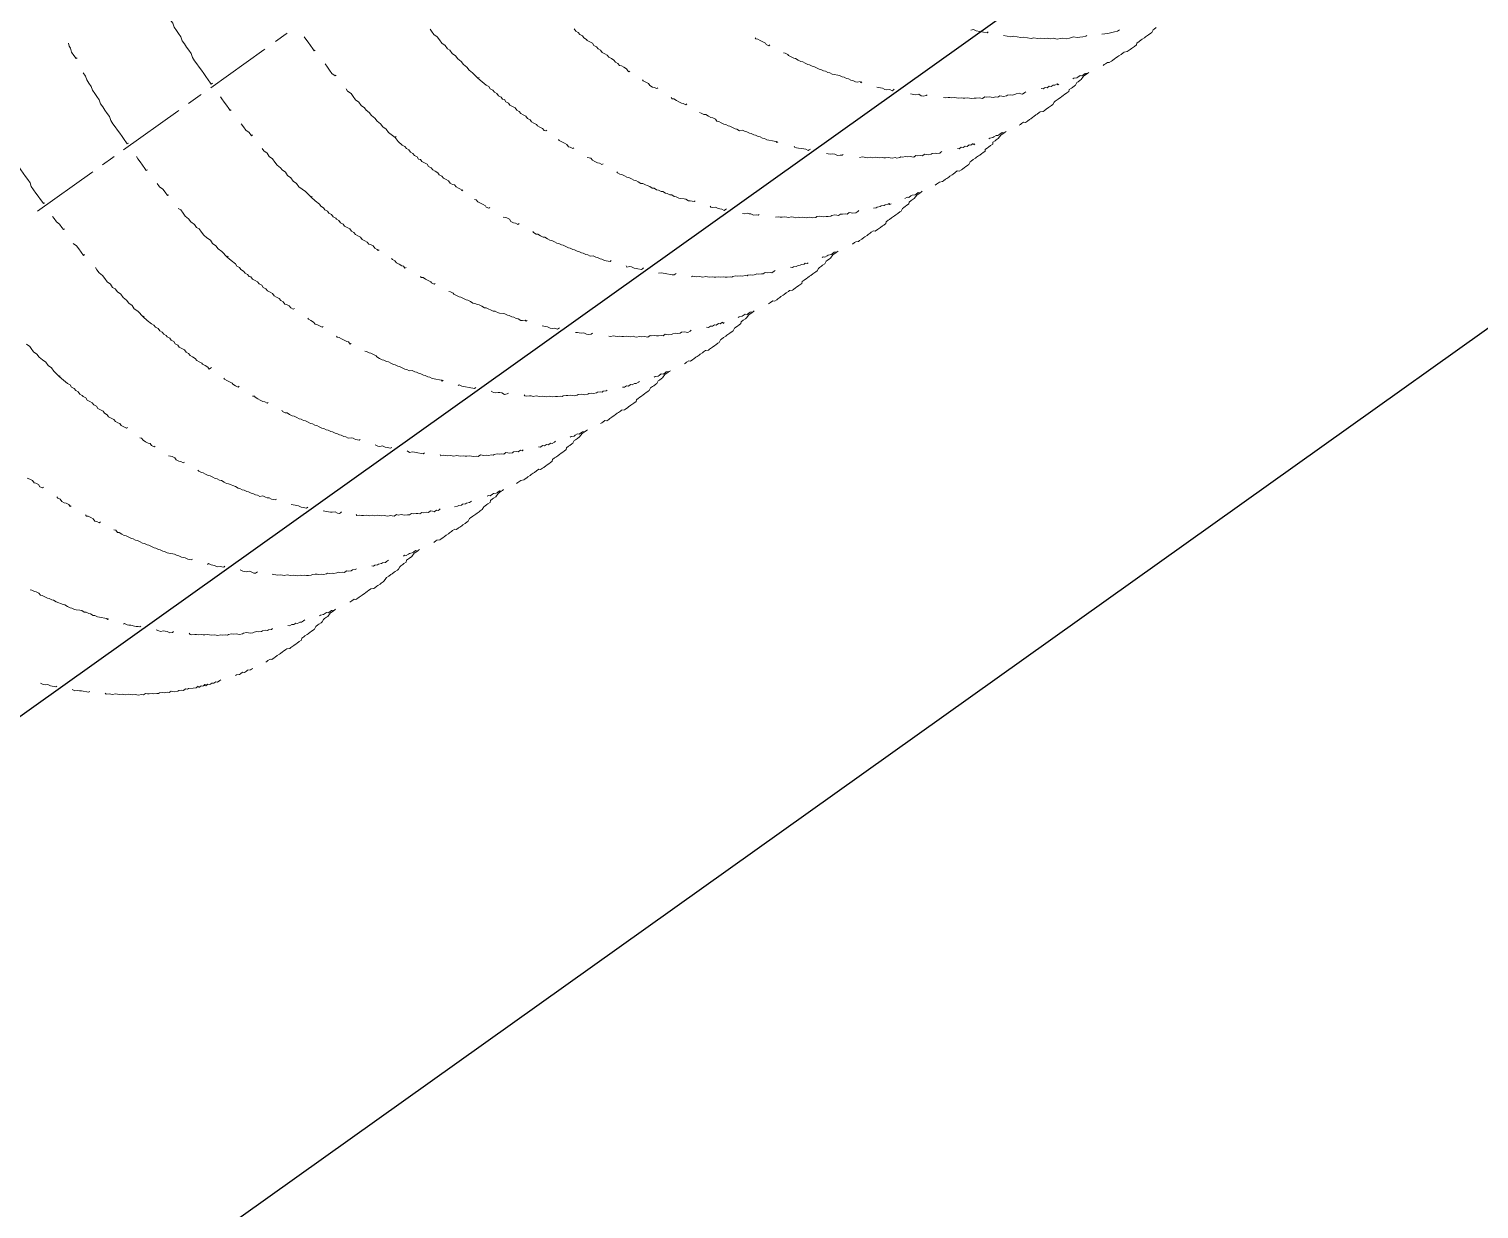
# Model space of a CAD drawing. Header units: feet. Extents: x 2321988 to 2329858, y 6722724 to 6730499.
# Drawn here: x 2326066.509 to 2326067.412, y 6726847.905 to 6726848.639 of the extents above; entities that cross this region are included whole.
import ezdxf

# ---------------------------------------------------------------- set-up
doc = ezdxf.new("R2010")
doc.units = ezdxf.units.FT
doc.header["$MEASUREMENT"] = 0
doc.layers.add('C-BESS-EQUIPMENT', color=255, linetype='Continuous')

# ---------------------------------------------------------------- blocks, each defined once
blk = doc.blocks.new('*U57')
blk.add_wipeout([(464, -67.5), (464, 67.5), (472, 67.5), (472, -67.5)]).dxf.layer = 'C-BESS-EQUIPMENT'
blk = doc.blocks.new('Midpoint Site Plan$0$P1730-01-0001')
at = {"color": 0, "linetype": 'ByBlock', "lineweight": -2}
blk.add_line((6.806, 34.998), (39.37, 34.998), dxfattribs=at)
blk = doc.blocks.new('Midpoint Site Plan$0$A$C71e53a02')
at = {"lineweight": 9}
for points in [[(7.084, 0.882), (7.075, 0.862), (7.075, 0.843), (7.065, 0.814), (7.065, 0.784), (7.065, 0.755), (7.075, 0.755)], [(6.276, 0.638), (6.276, 0.609), (6.276, 0.58), (6.266, 0.551), (6.266, 0.521), (6.266, 0.492), (6.256, 0.463), (6.256, 0.434), (6.256, 0.404), (6.256, 0.375), (6.246, 0.346), (6.246, 0.317), (6.246, 0.287), (6.246, 0.258), (6.246, 0.229), (6.246, 0.2), (6.237, 0.171), (6.237, 0.141), (6.237, 0.112), (6.237, 0.083), (6.237, 0.054), (6.237, 0.024), (6.237, 0.015), (6.246, 0.015)], [(7.045, 0.638), (7.045, 0.609), (7.036, 0.58), (7.036, 0.551), (7.036, 0.521), (7.026, 0.492), (7.026, 0.463), (7.026, 0.434), (7.026, 0.404), (7.016, 0.375), (7.016, 0.346), (7.016, 0.317), (7.016, 0.287), (7.016, 0.258), (7.006, 0.229), (7.006, 0.2), (7.006, 0.171), (7.006, 0.141), (7.006, 0.112), (7.006, 0.083), (7.006, 0.054), (7.006, 0.024), (7.006, 0.015), (7.016, 0.015)], [(7.815, 0.638), (7.806, 0.609), (7.806, 0.58), (7.806, 0.551), (7.796, 0.521), (7.796, 0.492), (7.796, 0.463), (7.796, 0.434), (7.786, 0.404), (7.786, 0.375), (7.786, 0.346), (7.786, 0.317), (7.786, 0.287), (7.776, 0.258), (7.776, 0.229), (7.776, 0.2), (7.776, 0.171), (7.776, 0.141), (7.776, 0.112), (7.776, 0.083), (7.776, 0.054), (7.776, 0.024), (7.776, 0.015), (7.786, 0.015)], [(6.237, -0.102), (6.237, -0.122), (6.237, -0.151), (6.246, -0.18), (6.246, -0.21), (6.246, -0.229), (6.256, -0.229)], [(7.006, -0.102), (7.006, -0.122), (7.006, -0.151), (7.006, -0.18), (7.006, -0.21), (7.006, -0.229), (7.016, -0.229)], [(7.776, -0.102), (7.776, -0.122), (7.776, -0.151), (7.776, -0.18), (7.776, -0.21), (7.776, -0.229), (7.786, -0.229)], [(8.546, -0.102), (8.546, -0.122), (8.546, -0.151), (8.546, -0.18), (8.546, -0.21), (8.546, -0.229), (8.556, -0.229)], [(6.246, -0.356), (6.246, -0.356)], [(6.246, -0.356), (6.256, -0.385), (6.256, -0.414), (6.256, -0.443), (6.256, -0.473), (6.266, -0.473)], [(7.016, -0.356), (7.016, -0.356)], [(7.016, -0.356), (7.016, -0.385), (7.026, -0.414), (7.026, -0.443), (7.026, -0.473), (7.036, -0.473)], [(7.786, -0.356), (7.786, -0.356)], [(7.786, -0.356), (7.786, -0.385), (7.786, -0.414), (7.796, -0.443), (7.796, -0.473), (7.806, -0.473)], [(8.556, -0.356), (8.556, -0.356)], [(8.556, -0.356), (8.556, -0.385), (8.556, -0.414), (8.556, -0.443), (8.566, -0.473), (8.575, -0.473)], [(6.256, -0.473), (6.256, -0.473)], [(7.026, -0.473), (7.026, -0.473)], [(7.796, -0.473), (7.796, -0.473)], [(8.566, -0.473), (8.566, -0.473)], [(4.95, -1.584), (4.96, -1.603), (4.97, -1.622), (4.97, -1.642), (4.98, -1.652), (4.989, -1.671), (4.989, -1.691), (4.999, -1.71), (5.009, -1.71)], [(5.525, -0.765), (5.535, -0.794), (5.535, -0.814), (5.535, -0.843), (5.545, -0.872), (5.545, -0.901), (5.554, -0.931), (5.564, -0.96), (5.564, -0.989), (5.574, -1.018), (5.574, -1.048), (5.584, -1.106), (5.593, -1.145), (5.603, -1.184), (5.613, -1.203), (5.613, -1.223), (5.623, -1.242), (5.623, -1.262), (5.632, -1.281), (5.632, -1.301), (5.642, -1.32), (5.642, -1.33), (5.652, -1.35), (5.652, -1.369), (5.662, -1.389), (5.671, -1.408), (5.671, -1.428), (5.681, -1.447), (5.681, -1.467), (5.691, -1.486), (5.701, -1.506), (5.701, -1.525), (5.71, -1.545), (5.71, -1.564), (5.72, -1.584), (5.73, -1.603), (5.73, -1.622), (5.74, -1.642), (5.749, -1.652), (5.749, -1.671), (5.759, -1.691), (5.769, -1.71), (5.779, -1.71)], [(6.276, -0.599), (6.276, -0.619), (6.276, -0.648), (6.285, -0.677), (6.285, -0.706), (6.285, -0.736), (6.295, -0.765), (6.295, -0.794), (6.305, -0.814), (6.305, -0.843), (6.315, -0.872), (6.315, -0.901), (6.324, -0.931), (6.324, -0.96), (6.334, -0.989), (6.334, -1.018), (6.344, -1.048), (6.354, -1.106), (6.363, -1.145), (6.373, -1.184), (6.383, -1.203), (6.383, -1.223), (6.393, -1.242), (6.393, -1.262), (6.402, -1.281), (6.402, -1.301), (6.412, -1.32), (6.412, -1.33), (6.422, -1.35), (6.422, -1.369), (6.432, -1.389), (6.432, -1.408), (6.441, -1.428), (6.441, -1.447), (6.451, -1.467), (6.461, -1.486), (6.461, -1.506), (6.47, -1.525), (6.47, -1.545), (6.48, -1.564), (6.49, -1.584), (6.49, -1.603), (6.5, -1.622), (6.509, -1.642), (6.509, -1.652), (6.519, -1.671), (6.529, -1.691), (6.529, -1.71), (6.539, -1.71), (6.548, -1.71)], [(7.036, -0.599), (7.045, -0.619), (7.045, -0.648), (7.045, -0.677), (7.055, -0.706), (7.055, -0.736), (7.065, -0.765), (7.065, -0.794), (7.075, -0.814), (7.075, -0.843), (7.075, -0.872), (7.084, -0.901), (7.094, -0.931), (7.094, -0.96), (7.104, -0.989), (7.104, -1.018), (7.114, -1.048), (7.123, -1.106), (7.133, -1.145), (7.143, -1.184), (7.143, -1.203), (7.153, -1.223), (7.153, -1.242), (7.162, -1.262), (7.162, -1.281), (7.172, -1.301), (7.172, -1.32), (7.182, -1.33), (7.182, -1.35), (7.192, -1.369), (7.201, -1.389), (7.201, -1.408), (7.211, -1.428), (7.211, -1.447), (7.221, -1.467), (7.221, -1.486), (7.231, -1.506), (7.24, -1.525), (7.24, -1.545), (7.25, -1.564), (7.26, -1.584), (7.26, -1.603), (7.27, -1.622), (7.27, -1.642), (7.279, -1.652), (7.289, -1.671), (7.289, -1.691), (7.299, -1.71), (7.309, -1.71)], [(7.806, -0.599), (7.806, -0.619), (7.815, -0.648), (7.815, -0.677), (7.825, -0.706), (7.825, -0.736), (7.825, -0.765), (7.835, -0.794), (7.835, -0.814), (7.844, -0.843), (7.844, -0.872), (7.854, -0.901), (7.854, -0.931), (7.864, -0.96), (7.864, -0.989), (7.874, -1.018), (7.883, -1.048), (7.893, -1.106), (7.903, -1.145), (7.913, -1.184), (7.913, -1.203), (7.922, -1.223), (7.922, -1.242), (7.932, -1.262), (7.932, -1.281), (7.942, -1.301), (7.942, -1.32), (7.952, -1.34), (7.952, -1.35), (7.961, -1.369), (7.961, -1.389), (7.971, -1.408), (7.971, -1.428), (7.981, -1.447), (7.991, -1.467), (7.991, -1.486), (8, -1.506), (8, -1.525), (8.01, -1.545), (8.02, -1.564), (8.02, -1.584), (8.03, -1.603), (8.039, -1.622), (8.039, -1.642), (8.049, -1.652), (8.059, -1.671), (8.059, -1.691), (8.069, -1.71), (8.069, -1.72), (8.078, -1.72)], [(8.575, -0.599), (8.575, -0.619), (8.585, -0.648), (8.585, -0.677), (8.585, -0.706), (8.595, -0.736), (8.595, -0.765), (8.605, -0.794), (8.605, -0.814), (8.614, -0.843), (8.614, -0.872), (8.624, -0.901), (8.624, -0.931), (8.634, -0.96), (8.634, -0.989), (8.644, -1.018), (8.644, -1.048), (8.663, -1.106), (8.663, -1.145), (8.673, -1.184), (8.683, -1.203), (8.683, -1.223), (8.692, -1.242), (8.692, -1.262), (8.702, -1.281), (8.702, -1.301), (8.712, -1.32), (8.712, -1.34), (8.722, -1.35), (8.722, -1.369), (8.731, -1.389), (8.741, -1.408), (8.741, -1.428), (8.751, -1.447), (8.751, -1.467), (8.76, -1.486), (8.77, -1.506), (8.77, -1.525), (8.78, -1.545), (8.78, -1.564), (8.79, -1.584), (8.799, -1.603), (8.799, -1.622), (8.809, -1.642), (8.819, -1.652), (8.819, -1.671), (8.829, -1.691), (8.838, -1.71), (8.838, -1.72), (8.848, -1.72)], [(9.345, -0.599), (9.345, -0.619), (9.345, -0.648), (9.355, -0.677), (9.355, -0.706), (9.355, -0.736), (9.365, -0.765), (9.365, -0.794), (9.374, -0.814), (9.374, -0.843), (9.384, -0.872), (9.384, -0.901), (9.394, -0.931), (9.394, -0.96), (9.404, -0.989), (9.404, -1.018), (9.413, -1.048), (9.423, -1.106), (9.433, -1.145), (9.443, -1.184), (9.452, -1.203), (9.452, -1.223), (9.462, -1.242), (9.462, -1.262), (9.472, -1.281), (9.472, -1.301), (9.482, -1.32), (9.482, -1.34), (9.491, -1.35), (9.491, -1.369), (9.501, -1.389), (9.501, -1.408), (9.511, -1.428), (9.521, -1.447), (9.521, -1.467), (9.53, -1.486), (9.53, -1.506), (9.54, -1.525), (9.55, -1.545), (9.55, -1.564), (9.56, -1.584), (9.56, -1.603), (9.569, -1.622), (9.579, -1.642), (9.579, -1.652), (9.589, -1.671), (9.599, -1.691), (9.599, -1.71), (9.608, -1.72), (9.618, -1.72)], [(10.222, -1.223), (10.222, -1.242), (10.232, -1.262), (10.232, -1.281), (10.242, -1.301), (10.242, -1.32), (10.251, -1.34), (10.251, -1.35), (10.261, -1.369), (10.271, -1.389), (10.271, -1.408), (10.281, -1.428), (10.281, -1.447), (10.29, -1.467), (10.29, -1.486), (10.3, -1.506), (10.31, -1.525), (10.31, -1.545), (10.32, -1.564), (10.329, -1.584), (10.329, -1.603), (10.339, -1.622), (10.339, -1.642), (10.349, -1.652), (10.359, -1.671), (10.368, -1.691), (10.368, -1.71), (10.368, -1.72), (10.378, -1.72)], [(5.584, -1.106), (5.593, -1.106)], [(6.354, -1.106), (6.363, -1.106)], [(7.123, -1.106), (7.133, -1.106)], [(7.893, -1.106), (7.903, -1.106)], [(8.663, -1.106), (8.673, -1.106)], [(9.423, -1.106), (9.433, -1.106)], [(4.999, -1.71), (4.999, -1.71)], [(5.769, -1.71), (5.769, -1.71)], [(7.299, -1.71), (7.299, -1.71)], [(5.048, -1.827), (5.048, -1.837), (5.058, -1.856), (5.058, -1.876), (5.067, -1.895), (5.077, -1.905), (5.087, -1.925), (5.087, -1.944), (5.096, -1.944)], [(5.808, -1.827), (5.818, -1.837), (5.818, -1.856), (5.827, -1.876), (5.837, -1.895), (5.847, -1.905), (5.847, -1.925), (5.857, -1.944), (5.866, -1.944)], [(6.578, -1.827), (6.578, -1.837), (6.587, -1.856), (6.597, -1.876), (6.607, -1.895), (6.607, -1.905), (6.617, -1.925), (6.626, -1.944), (6.636, -1.944)], [(7.348, -1.827), (7.348, -1.837), (7.357, -1.856), (7.367, -1.876), (7.367, -1.895), (7.377, -1.905), (7.386, -1.925), (7.396, -1.944), (7.406, -1.944)], [(8.117, -1.827), (8.117, -1.837), (8.127, -1.856), (8.127, -1.876), (8.137, -1.895), (8.147, -1.915), (8.156, -1.925), (8.156, -1.944), (8.166, -1.944)], [(8.877, -1.827), (8.887, -1.837), (8.887, -1.856), (8.897, -1.876), (8.907, -1.895), (8.916, -1.915), (8.916, -1.925), (8.926, -1.944), (8.936, -1.944)], [(9.647, -1.827), (9.647, -1.837), (9.657, -1.856), (9.667, -1.876), (9.677, -1.895), (9.677, -1.915), (9.686, -1.925), (9.696, -1.944), (9.706, -1.944)], [(10.417, -1.827), (10.417, -1.837), (10.427, -1.856), (10.437, -1.876), (10.437, -1.895), (10.446, -1.915), (10.456, -1.925), (10.466, -1.944), (10.476, -1.944)], [(5.145, -2.061), (5.145, -2.071), (5.155, -2.08), (5.165, -2.1), (5.174, -2.119), (5.174, -2.139), (5.184, -2.149), (5.194, -2.168), (5.204, -2.168)], [(5.905, -2.061), (5.915, -2.071), (5.925, -2.08), (5.935, -2.1), (5.935, -2.119), (5.944, -2.139), (5.954, -2.149), (5.964, -2.168), (5.974, -2.168)], [(6.675, -2.061), (6.685, -2.071), (6.685, -2.08), (6.695, -2.1), (6.704, -2.119), (6.714, -2.139), (6.724, -2.149), (6.734, -2.168), (6.743, -2.168)], [(7.445, -2.061), (7.445, -2.071), (7.455, -2.08), (7.464, -2.1), (7.474, -2.119), (7.484, -2.139), (7.494, -2.149), (7.494, -2.168), (7.503, -2.168)], [(8.215, -2.061), (8.215, -2.071), (8.225, -2.08), (8.234, -2.1), (8.244, -2.119), (8.254, -2.139), (8.254, -2.149), (8.264, -2.168), (8.273, -2.168)], [(8.975, -2.061), (8.985, -2.071), (8.994, -2.08), (9.004, -2.1), (9.004, -2.119), (9.014, -2.139), (9.024, -2.149), (9.033, -2.168), (9.043, -2.168)], [(9.745, -2.061), (9.754, -2.071), (9.764, -2.08), (9.764, -2.1), (9.774, -2.119), (9.784, -2.139), (9.793, -2.149), (9.803, -2.168), (9.813, -2.168)], [(10.515, -2.061), (10.515, -2.071), (10.524, -2.08), (10.534, -2.1), (10.544, -2.119), (10.554, -2.139), (10.563, -2.149), (10.573, -2.168), (10.583, -2.168)], [(11.284, -2.061), (11.284, -2.071), (11.294, -2.08), (11.304, -2.1), (11.314, -2.119), (11.323, -2.139), (11.323, -2.149), (11.333, -2.168), (11.343, -2.168)], [(4.483, -2.275), (4.492, -2.285), (4.502, -2.305), (4.512, -2.314), (4.522, -2.334), (4.522, -2.353), (4.531, -2.363), (4.541, -2.383), (4.551, -2.402), (4.561, -2.412), (4.57, -2.431), (4.58, -2.441), (4.59, -2.461), (4.6, -2.48), (4.609, -2.49), (4.619, -2.509), (4.629, -2.519), (4.638, -2.538), (4.648, -2.558), (4.658, -2.568), (4.668, -2.587), (4.677, -2.597), (4.697, -2.616), (4.707, -2.626), (4.716, -2.646), (4.726, -2.655), (4.736, -2.675), (4.746, -2.685), (4.755, -2.704), (4.765, -2.714), (4.775, -2.733), (4.785, -2.743), (4.794, -2.753), (4.814, -2.772), (4.824, -2.782), (4.824, -2.792), (4.833, -2.792)], [(5.252, -2.275), (5.262, -2.285), (5.262, -2.305), (5.272, -2.314), (5.282, -2.334), (5.291, -2.353), (5.301, -2.363), (5.311, -2.383), (5.321, -2.402), (5.33, -2.412), (5.34, -2.431), (5.35, -2.441), (5.36, -2.461), (5.369, -2.48), (5.379, -2.49), (5.389, -2.509), (5.399, -2.519), (5.408, -2.538), (5.418, -2.558), (5.428, -2.568), (5.438, -2.587), (5.447, -2.597), (5.457, -2.616), (5.467, -2.626), (5.477, -2.646), (5.486, -2.655), (5.506, -2.675), (5.516, -2.685), (5.525, -2.704), (5.535, -2.714), (5.545, -2.733), (5.554, -2.743), (5.564, -2.753), (5.574, -2.772), (5.584, -2.782), (5.593, -2.792), (5.603, -2.792)], [(6.022, -2.275), (6.022, -2.285), (6.032, -2.305), (6.042, -2.314), (6.051, -2.334), (6.061, -2.353), (6.071, -2.363), (6.081, -2.383), (6.09, -2.402), (6.1, -2.412), (6.11, -2.431), (6.12, -2.441), (6.129, -2.461), (6.139, -2.48), (6.149, -2.49), (6.159, -2.509), (6.168, -2.519), (6.178, -2.538), (6.188, -2.558), (6.198, -2.568), (6.207, -2.587), (6.217, -2.597), (6.227, -2.616), (6.237, -2.626), (6.246, -2.646), (6.256, -2.655), (6.266, -2.675), (6.276, -2.685), (6.285, -2.704), (6.305, -2.714), (6.315, -2.733), (6.324, -2.743), (6.334, -2.753), (6.344, -2.772), (6.354, -2.782), (6.363, -2.792), (6.373, -2.792)], [(6.792, -2.275), (6.792, -2.285), (6.802, -2.305), (6.812, -2.314), (6.821, -2.334), (6.831, -2.353), (6.841, -2.363), (6.851, -2.383), (6.86, -2.402), (6.87, -2.412), (6.88, -2.431), (6.89, -2.441), (6.899, -2.461), (6.909, -2.48), (6.919, -2.49), (6.928, -2.509), (6.938, -2.519), (6.948, -2.538), (6.958, -2.558), (6.967, -2.568), (6.977, -2.587), (6.987, -2.597), (6.997, -2.616), (7.006, -2.626), (7.016, -2.646), (7.026, -2.655), (7.036, -2.675), (7.045, -2.685), (7.055, -2.704), (7.065, -2.714), (7.075, -2.733), (7.094, -2.743), (7.104, -2.753), (7.114, -2.772), (7.123, -2.782), (7.133, -2.792), (7.143, -2.792)], [(7.552, -2.275), (7.562, -2.285), (7.572, -2.305), (7.581, -2.314), (7.591, -2.334), (7.601, -2.353), (7.601, -2.363), (7.611, -2.383), (7.62, -2.402), (7.63, -2.412), (7.64, -2.431), (7.65, -2.441), (7.659, -2.461), (7.669, -2.48), (7.679, -2.49), (7.689, -2.509), (7.698, -2.519), (7.708, -2.538), (7.718, -2.558), (7.728, -2.568), (7.737, -2.587), (7.757, -2.597), (7.767, -2.616), (7.776, -2.626), (7.786, -2.646), (7.796, -2.655), (7.806, -2.675), (7.815, -2.685), (7.825, -2.704), (7.835, -2.714), (7.844, -2.733), (7.854, -2.743), (7.864, -2.753), (7.883, -2.772), (7.893, -2.782), (7.893, -2.792), (7.903, -2.792)], [(8.322, -2.275), (8.332, -2.285), (8.341, -2.305), (8.341, -2.314), (8.351, -2.334), (8.361, -2.353), (8.371, -2.363), (8.38, -2.383), (8.39, -2.402), (8.4, -2.412), (8.41, -2.431), (8.419, -2.451), (8.429, -2.461), (8.439, -2.48), (8.449, -2.49), (8.458, -2.509), (8.468, -2.529), (8.478, -2.538), (8.488, -2.558), (8.497, -2.568), (8.507, -2.587), (8.517, -2.597), (8.527, -2.616), (8.536, -2.626), (8.556, -2.646), (8.566, -2.655), (8.575, -2.675), (8.585, -2.685), (8.595, -2.704), (8.605, -2.714), (8.614, -2.733), (8.624, -2.743), (8.634, -2.763), (8.644, -2.772), (8.663, -2.782), (8.663, -2.792), (8.673, -2.792)], [(9.092, -2.275), (9.092, -2.285), (9.102, -2.305), (9.111, -2.314), (9.121, -2.334), (9.131, -2.353), (9.141, -2.363), (9.15, -2.383), (9.16, -2.402), (9.17, -2.412), (9.18, -2.431), (9.189, -2.451), (9.199, -2.461), (9.209, -2.48), (9.219, -2.49), (9.228, -2.509), (9.238, -2.529), (9.248, -2.538), (9.257, -2.558), (9.267, -2.568), (9.277, -2.587), (9.287, -2.597), (9.296, -2.616), (9.306, -2.626), (9.316, -2.646), (9.326, -2.655), (9.335, -2.675), (9.355, -2.685), (9.365, -2.704), (9.374, -2.714), (9.384, -2.733), (9.394, -2.743), (9.404, -2.763), (9.413, -2.772), (9.423, -2.782), (9.433, -2.792), (9.443, -2.792)], [(9.862, -2.275), (9.862, -2.285), (9.871, -2.305), (9.881, -2.314), (9.891, -2.334), (9.901, -2.353), (9.91, -2.363), (9.92, -2.383), (9.93, -2.402), (9.94, -2.412), (9.949, -2.431), (9.959, -2.451), (9.969, -2.461), (9.979, -2.48), (9.988, -2.49), (9.998, -2.509), (10.008, -2.529), (10.018, -2.538), (10.027, -2.558), (10.037, -2.568), (10.047, -2.587), (10.057, -2.597), (10.066, -2.616), (10.076, -2.626), (10.086, -2.646), (10.096, -2.655), (10.105, -2.675), (10.115, -2.685), (10.125, -2.704), (10.135, -2.714), (10.154, -2.733), (10.164, -2.743), (10.173, -2.763), (10.183, -2.772), (10.193, -2.782), (10.203, -2.792), (10.212, -2.792)], [(10.622, -2.275), (10.631, -2.285), (10.641, -2.305), (10.651, -2.314), (10.661, -2.334), (10.67, -2.353), (10.68, -2.363), (10.69, -2.383), (10.69, -2.402), (10.7, -2.412), (10.709, -2.431), (10.719, -2.451), (10.729, -2.461), (10.739, -2.48), (10.748, -2.49), (10.758, -2.509), (10.768, -2.529), (10.778, -2.538), (10.787, -2.558), (10.807, -2.568), (10.817, -2.587), (10.826, -2.597), (10.836, -2.616), (10.846, -2.626), (10.856, -2.646), (10.865, -2.655), (10.875, -2.675), (10.885, -2.685), (10.895, -2.704), (10.904, -2.714), (10.914, -2.733), (10.924, -2.743), (10.943, -2.763), (10.953, -2.772), (10.963, -2.782), (10.963, -2.792), (10.973, -2.792)], [(11.392, -2.275), (11.401, -2.285), (11.411, -2.305), (11.411, -2.314), (11.421, -2.334), (11.431, -2.353), (11.44, -2.363), (11.45, -2.383), (11.46, -2.402), (11.47, -2.412), (11.479, -2.431), (11.489, -2.451), (11.499, -2.461), (11.509, -2.48), (11.518, -2.49), (11.528, -2.509), (11.538, -2.529), (11.547, -2.538), (11.557, -2.558), (11.567, -2.568), (11.577, -2.587), (11.586, -2.597), (11.596, -2.616), (11.606, -2.626), (11.625, -2.646), (11.635, -2.655), (11.645, -2.675), (11.655, -2.685), (11.664, -2.704), (11.674, -2.714), (11.684, -2.733), (11.694, -2.743), (11.703, -2.763), (11.713, -2.772), (11.733, -2.782), (11.733, -2.792), (11.742, -2.792)], [(4.142, -2.889), (4.142, -2.889)], [(4.142, -2.889), (4.151, -2.909), (4.161, -2.919), (4.18, -2.928), (4.19, -2.948), (4.2, -2.958), (4.21, -2.967), (4.219, -2.977), (4.229, -2.977)], [(4.902, -2.889), (4.911, -2.889), (4.921, -2.909), (4.931, -2.919), (4.941, -2.928), (4.96, -2.948), (4.97, -2.958), (4.98, -2.967), (4.989, -2.977), (4.999, -2.977)], [(5.671, -2.889), (5.681, -2.889), (5.691, -2.909), (5.701, -2.919), (5.71, -2.928), (5.72, -2.948), (5.74, -2.958), (5.749, -2.967), (5.759, -2.977), (5.769, -2.977)], [(6.441, -2.889), (6.441, -2.889)], [(6.441, -2.889), (6.461, -2.909), (6.47, -2.919), (6.48, -2.928), (6.49, -2.948), (6.5, -2.958), (6.509, -2.967), (6.519, -2.977), (6.529, -2.977)], [(7.211, -2.889), (7.211, -2.889)], [(7.211, -2.889), (7.221, -2.909), (7.231, -2.919), (7.25, -2.928), (7.26, -2.948), (7.27, -2.958), (7.279, -2.967), (7.289, -2.977), (7.299, -2.977)], [(7.971, -2.889), (7.981, -2.889), (7.991, -2.909), (8, -2.919), (8.01, -2.928), (8.03, -2.948), (8.039, -2.958), (8.049, -2.967), (8.059, -2.977), (8.069, -2.977)], [(8.741, -2.889), (8.751, -2.899), (8.76, -2.909), (8.77, -2.919), (8.78, -2.938), (8.79, -2.948), (8.809, -2.958), (8.819, -2.977), (8.829, -2.977), (8.838, -2.977)], [(9.511, -2.889), (9.511, -2.899), (9.53, -2.909), (9.54, -2.919), (9.55, -2.938), (9.56, -2.948), (9.569, -2.958), (9.589, -2.977), (9.599, -2.977), (9.608, -2.977)], [(10.281, -2.889), (10.281, -2.899), (10.29, -2.909), (10.31, -2.919), (10.32, -2.938), (10.329, -2.948), (10.339, -2.958), (10.349, -2.977), (10.359, -2.977), (10.368, -2.977)], [(11.051, -2.889), (11.051, -2.899), (11.06, -2.909), (11.07, -2.919), (11.089, -2.938), (11.099, -2.948), (11.109, -2.958), (11.119, -2.977), (11.128, -2.977), (11.138, -2.977)], [(11.811, -2.889), (11.82, -2.899), (11.83, -2.909), (11.84, -2.919), (11.85, -2.938), (11.859, -2.948), (11.879, -2.958), (11.889, -2.977), (11.898, -2.977), (11.908, -2.977)], [(12.629, -2.948), (12.649, -2.958), (12.658, -2.977), (12.678, -2.997), (12.697, -3.016), (12.717, -3.035), (12.727, -3.035)], [(4.307, -3.065), (4.307, -3.065)], [(4.307, -3.065), (4.317, -3.084), (4.336, -3.094), (4.346, -3.104), (4.356, -3.113), (4.366, -3.123), (4.385, -3.143), (4.395, -3.152), (4.405, -3.152)], [(5.077, -3.065), (5.077, -3.065)], [(5.077, -3.065), (5.087, -3.084), (5.096, -3.094), (5.116, -3.104), (5.126, -3.113), (5.135, -3.123), (5.145, -3.143), (5.165, -3.152), (5.174, -3.152)], [(5.847, -3.065), (5.847, -3.065)], [(5.847, -3.065), (5.857, -3.084), (5.866, -3.094), (5.876, -3.104), (5.896, -3.113), (5.905, -3.123), (5.915, -3.143), (5.925, -3.152), (5.935, -3.152), (5.944, -3.152)], [(6.607, -3.065), (6.607, -3.065)], [(6.607, -3.065), (6.626, -3.084), (6.636, -3.094), (6.646, -3.104), (6.656, -3.113), (6.675, -3.123), (6.685, -3.143), (6.695, -3.152), (6.704, -3.152), (6.714, -3.152)], [(7.377, -3.065), (7.377, -3.065)], [(7.377, -3.065), (7.386, -3.084), (7.406, -3.094), (7.416, -3.104), (7.425, -3.113), (7.435, -3.123), (7.455, -3.143), (7.464, -3.152), (7.474, -3.152)], [(8.147, -3.065), (8.147, -3.065)], [(8.147, -3.065), (8.156, -3.084), (8.166, -3.094), (8.186, -3.104), (8.195, -3.113), (8.205, -3.123), (8.215, -3.143), (8.234, -3.152), (8.244, -3.152)], [(8.916, -3.074), (8.916, -3.074)], [(8.916, -3.074), (8.926, -3.084), (8.936, -3.094), (8.946, -3.104), (8.965, -3.113), (8.975, -3.133), (8.985, -3.143), (9.004, -3.152), (9.014, -3.152)], [(9.677, -3.074), (9.677, -3.074)], [(9.677, -3.074), (9.696, -3.084), (9.706, -3.094), (9.715, -3.104), (9.725, -3.113), (9.745, -3.133), (9.754, -3.143), (9.764, -3.152), (9.774, -3.152), (9.784, -3.152)], [(10.446, -3.074), (10.446, -3.074)], [(10.446, -3.074), (10.456, -3.084), (10.476, -3.094), (10.485, -3.104), (10.495, -3.113), (10.505, -3.133), (10.524, -3.143), (10.534, -3.152), (10.544, -3.152)], [(11.216, -3.074), (11.216, -3.074)], [(11.216, -3.074), (11.226, -3.084), (11.236, -3.094), (11.255, -3.104), (11.265, -3.113), (11.275, -3.133), (11.294, -3.143), (11.304, -3.152), (11.314, -3.152)], [(11.986, -3.074), (11.986, -3.074)], [(11.986, -3.074), (11.996, -3.084), (12.005, -3.094), (12.015, -3.104), (12.035, -3.113), (12.044, -3.133), (12.054, -3.143), (12.074, -3.152), (12.083, -3.152)], [(12.805, -3.123), (12.805, -3.123)], [(12.805, -3.123), (12.824, -3.143), (12.844, -3.162), (12.863, -3.172), (12.883, -3.191), (12.902, -3.211), (12.921, -3.221), (12.941, -3.24), (12.96, -3.26), (12.98, -3.269), (12.999, -3.289), (13.019, -3.299), (13.038, -3.318), (13.058, -3.328), (13.077, -3.347), (13.097, -3.357), (13.116, -3.377), (13.136, -3.386), (13.155, -3.396), (13.175, -3.416), (13.194, -3.425), (13.224, -3.435), (13.243, -3.455), (13.263, -3.464), (13.282, -3.474), (13.302, -3.484), (13.311, -3.484)], [(4.395, -3.152), (4.395, -3.152)], [(4.492, -3.23), (4.492, -3.24), (4.512, -3.25), (4.522, -3.26), (4.531, -3.269), (4.551, -3.279), (4.561, -3.289), (4.57, -3.299), (4.59, -3.308), (4.6, -3.318), (4.609, -3.328), (4.629, -3.338), (4.638, -3.347), (4.648, -3.357), (4.668, -3.367), (4.677, -3.377), (4.687, -3.386), (4.707, -3.396), (4.716, -3.406), (4.736, -3.406), (4.746, -3.416), (4.755, -3.425), (4.775, -3.435), (4.785, -3.445), (4.804, -3.455), (4.814, -3.464), (4.824, -3.464), (4.843, -3.474), (4.853, -3.484), (4.872, -3.493), (4.882, -3.503), (4.902, -3.503), (4.911, -3.513), (4.921, -3.523), (4.941, -3.532), (4.95, -3.532), (4.97, -3.542), (4.98, -3.552), (4.999, -3.552), (5.009, -3.562), (5.019, -3.562), (5.048, -3.581), (5.067, -3.591), (5.087, -3.591), (5.087, -3.601), (5.096, -3.601), (5.106, -3.601), (5.116, -3.61), (5.126, -3.61), (5.135, -3.61), (5.145, -3.62), (5.155, -3.62), (5.165, -3.63), (5.184, -3.63), (5.194, -3.64), (5.213, -3.64), (5.223, -3.649), (5.243, -3.649), (5.252, -3.649)], [(5.165, -3.152), (5.165, -3.152)], [(5.262, -3.23), (5.262, -3.24), (5.272, -3.25), (5.291, -3.26), (5.301, -3.269), (5.311, -3.279), (5.33, -3.289), (5.34, -3.299), (5.35, -3.308), (5.369, -3.318), (5.379, -3.328), (5.389, -3.338), (5.408, -3.347), (5.418, -3.357), (5.428, -3.367), (5.447, -3.377), (5.457, -3.386), (5.477, -3.396), (5.486, -3.406), (5.496, -3.406), (5.516, -3.416), (5.525, -3.425), (5.545, -3.435), (5.554, -3.445), (5.564, -3.455), (5.584, -3.464), (5.593, -3.464), (5.613, -3.474), (5.623, -3.484), (5.632, -3.493), (5.652, -3.503), (5.662, -3.503), (5.681, -3.513), (5.691, -3.523), (5.71, -3.532), (5.72, -3.532), (5.74, -3.542), (5.749, -3.552), (5.759, -3.552), (5.779, -3.562), (5.788, -3.562)], [(6.022, -3.23), (6.032, -3.24), (6.042, -3.25), (6.051, -3.26), (6.071, -3.269), (6.081, -3.279), (6.09, -3.289), (6.11, -3.299), (6.12, -3.308), (6.129, -3.318), (6.149, -3.328), (6.159, -3.338), (6.168, -3.347), (6.188, -3.357), (6.198, -3.367), (6.217, -3.377), (6.227, -3.386), (6.237, -3.396), (6.256, -3.406), (6.266, -3.406), (6.285, -3.416), (6.295, -3.425), (6.305, -3.435), (6.324, -3.445), (6.334, -3.455), (6.354, -3.464), (6.363, -3.464), (6.373, -3.474), (6.393, -3.484), (6.402, -3.493), (6.422, -3.503), (6.432, -3.503), (6.441, -3.513), (6.461, -3.523), (6.47, -3.532), (6.49, -3.532), (6.5, -3.542), (6.519, -3.552), (6.529, -3.552), (6.548, -3.562), (6.558, -3.562)], [(6.792, -3.23), (6.792, -3.24), (6.812, -3.25), (6.821, -3.26), (6.831, -3.269), (6.851, -3.279), (6.86, -3.289), (6.87, -3.299), (6.89, -3.308), (6.899, -3.318), (6.919, -3.328), (6.928, -3.338), (6.938, -3.347), (6.958, -3.357), (6.967, -3.367), (6.977, -3.377), (6.997, -3.386), (7.006, -3.396), (7.016, -3.406), (7.036, -3.406), (7.045, -3.416), (7.065, -3.425), (7.075, -3.435), (7.084, -3.445), (7.104, -3.455), (7.114, -3.464), (7.133, -3.464), (7.143, -3.474), (7.162, -3.484), (7.172, -3.493), (7.182, -3.503), (7.201, -3.503), (7.211, -3.513), (7.231, -3.523), (7.24, -3.532), (7.26, -3.532), (7.27, -3.542), (7.279, -3.552), (7.299, -3.552), (7.309, -3.562), (7.318, -3.562), (7.328, -3.562)], [(7.464, -3.152), (7.464, -3.152)], [(7.562, -3.23), (7.562, -3.24), (7.581, -3.25), (7.591, -3.26), (7.601, -3.269), (7.62, -3.279), (7.63, -3.289), (7.64, -3.299), (7.659, -3.308), (7.669, -3.318), (7.679, -3.328), (7.698, -3.338), (7.708, -3.347), (7.718, -3.357), (7.737, -3.367), (7.747, -3.377), (7.757, -3.386), (7.776, -3.396), (7.786, -3.406), (7.806, -3.406), (7.815, -3.416), (7.825, -3.425), (7.844, -3.435), (7.854, -3.445), (7.874, -3.455), (7.883, -3.464), (7.893, -3.464), (7.913, -3.474), (7.922, -3.484), (7.942, -3.493), (7.952, -3.503), (7.971, -3.503), (7.981, -3.513), (7.991, -3.523), (8.01, -3.532), (8.02, -3.532), (8.039, -3.542), (8.049, -3.552), (8.069, -3.552), (8.078, -3.562), (8.088, -3.562)], [(8.234, -3.152), (8.234, -3.152)], [(8.332, -3.23), (8.332, -3.24), (8.341, -3.25), (8.361, -3.26), (8.371, -3.269), (8.38, -3.279), (8.4, -3.289), (8.41, -3.299), (8.419, -3.308), (8.439, -3.318), (8.449, -3.328), (8.458, -3.338), (8.478, -3.347), (8.488, -3.357), (8.497, -3.367), (8.517, -3.377), (8.527, -3.386), (8.546, -3.396), (8.556, -3.406), (8.566, -3.406), (8.585, -3.416), (8.595, -3.425), (8.614, -3.435), (8.624, -3.445), (8.634, -3.455), (8.653, -3.464), (8.663, -3.464), (8.683, -3.474), (8.692, -3.484), (8.702, -3.493), (8.722, -3.503), (8.731, -3.503), (8.751, -3.513), (8.76, -3.523), (8.78, -3.532), (8.79, -3.532), (8.809, -3.542), (8.819, -3.552), (8.829, -3.552), (8.848, -3.562), (8.858, -3.562)], [(9.004, -3.152), (9.004, -3.152)], [(9.102, -3.24), (9.102, -3.24)], [(9.102, -3.24), (9.111, -3.25), (9.131, -3.26), (9.141, -3.269), (9.15, -3.279), (9.17, -3.289), (9.18, -3.299), (9.189, -3.308), (9.209, -3.318), (9.219, -3.328), (9.228, -3.338), (9.248, -3.347), (9.257, -3.357), (9.267, -3.367), (9.287, -3.377), (9.296, -3.386), (9.316, -3.396), (9.326, -3.406), (9.335, -3.416), (9.355, -3.416), (9.365, -3.425), (9.384, -3.435), (9.394, -3.445), (9.404, -3.455), (9.423, -3.464), (9.433, -3.474), (9.452, -3.474), (9.462, -3.484), (9.472, -3.493), (9.491, -3.503), (9.501, -3.503), (9.521, -3.513), (9.53, -3.523), (9.55, -3.532), (9.56, -3.532), (9.579, -3.542), (9.589, -3.552), (9.599, -3.562), (9.618, -3.562), (9.628, -3.562)], [(9.862, -3.24), (9.871, -3.24), (9.881, -3.25), (9.891, -3.26), (9.91, -3.269), (9.92, -3.279), (9.93, -3.289), (9.949, -3.299), (9.959, -3.308), (9.969, -3.318), (9.988, -3.328), (9.998, -3.338), (10.008, -3.347), (10.027, -3.357), (10.037, -3.367), (10.057, -3.377), (10.066, -3.386), (10.076, -3.396), (10.096, -3.406), (10.105, -3.416), (10.115, -3.416), (10.135, -3.425), (10.144, -3.435), (10.164, -3.445), (10.173, -3.455), (10.193, -3.464), (10.203, -3.474), (10.212, -3.474), (10.232, -3.484), (10.242, -3.493), (10.261, -3.503), (10.271, -3.503), (10.281, -3.513), (10.3, -3.523), (10.31, -3.532), (10.329, -3.532), (10.339, -3.542), (10.359, -3.552), (10.368, -3.562), (10.388, -3.562), (10.398, -3.562)], [(10.534, -3.152), (10.534, -3.152)], [(10.631, -3.24), (10.631, -3.24)], [(10.631, -3.24), (10.651, -3.25), (10.661, -3.26), (10.67, -3.269), (10.69, -3.279), (10.7, -3.289), (10.709, -3.299), (10.729, -3.308), (10.739, -3.318), (10.748, -3.328), (10.768, -3.338), (10.778, -3.347), (10.797, -3.357), (10.807, -3.367), (10.817, -3.377), (10.836, -3.386), (10.846, -3.396), (10.856, -3.406), (10.875, -3.416), (10.885, -3.416), (10.904, -3.425), (10.914, -3.435), (10.924, -3.445), (10.943, -3.455), (10.953, -3.464), (10.973, -3.474), (10.982, -3.474), (11.002, -3.484), (11.012, -3.493), (11.021, -3.503), (11.041, -3.503), (11.051, -3.513), (11.07, -3.523), (11.08, -3.532), (11.099, -3.532), (11.109, -3.542), (11.119, -3.552), (11.138, -3.562), (11.148, -3.562), (11.158, -3.562), (11.167, -3.562)], [(11.304, -3.152), (11.304, -3.152)], [(11.401, -3.24), (11.401, -3.24)], [(11.401, -3.24), (11.421, -3.25), (11.431, -3.26), (11.44, -3.269), (11.45, -3.279), (11.47, -3.289), (11.479, -3.299), (11.499, -3.308), (11.509, -3.318), (11.518, -3.328), (11.538, -3.338), (11.547, -3.347), (11.557, -3.357), (11.577, -3.367), (11.586, -3.377), (11.596, -3.386), (11.616, -3.396), (11.625, -3.406), (11.645, -3.416), (11.655, -3.416), (11.664, -3.425), (11.684, -3.435), (11.694, -3.445), (11.713, -3.455), (11.723, -3.464), (11.733, -3.474), (11.752, -3.474), (11.762, -3.484), (11.781, -3.493), (11.791, -3.503), (11.811, -3.503), (11.82, -3.513), (11.83, -3.523), (11.85, -3.532), (11.859, -3.532), (11.879, -3.542), (11.889, -3.552), (11.908, -3.562), (11.918, -3.562), (11.928, -3.562)], [(12.074, -3.152), (12.074, -3.152)], [(12.171, -3.24), (12.171, -3.24)], [(12.171, -3.24), (12.181, -3.25), (12.2, -3.26), (12.21, -3.269), (12.22, -3.279), (12.239, -3.289), (12.249, -3.299), (12.259, -3.308), (12.278, -3.318), (12.288, -3.328), (12.298, -3.338), (12.317, -3.347), (12.327, -3.357), (12.337, -3.367), (12.356, -3.377), (12.366, -3.386), (12.386, -3.396), (12.395, -3.406), (12.405, -3.416), (12.425, -3.416), (12.434, -3.425), (12.454, -3.435), (12.463, -3.445), (12.473, -3.455), (12.493, -3.464), (12.502, -3.474), (12.522, -3.474), (12.532, -3.484), (12.541, -3.493), (12.561, -3.503), (12.571, -3.503), (12.59, -3.513), (12.6, -3.523), (12.619, -3.532), (12.629, -3.532), (12.649, -3.542), (12.658, -3.552), (12.668, -3.562), (12.688, -3.562), (12.697, -3.562)], [(5.009, -3.562), (5.009, -3.562)], [(5.779, -3.562), (5.779, -3.562)], [(6.548, -3.562), (6.548, -3.562)], [(8.078, -3.562), (8.078, -3.562)], [(8.848, -3.562), (8.848, -3.562)], [(9.618, -3.562), (9.618, -3.562)], [(10.388, -3.562), (10.388, -3.562)], [(11.918, -3.562), (11.918, -3.562)], [(12.688, -3.562), (12.688, -3.562)], [(13.409, -3.542), (13.428, -3.552), (13.448, -3.562), (13.467, -3.571), (13.496, -3.581), (13.516, -3.591), (13.526, -3.591), (13.535, -3.591)], [(5.126, -3.61), (5.135, -3.62), (5.155, -3.62)], [(5.243, -3.649), (5.243, -3.649)], [(5.896, -3.61), (5.905, -3.62), (5.925, -3.62), (5.935, -3.63), (5.954, -3.63), (5.964, -3.64), (5.983, -3.64), (5.993, -3.649), (6.012, -3.649), (6.022, -3.649)], [(6.012, -3.649), (6.012, -3.649)], [(6.665, -3.61), (6.675, -3.62), (6.685, -3.62), (6.704, -3.63), (6.714, -3.63), (6.734, -3.64), (6.743, -3.64), (6.763, -3.649), (6.773, -3.649), (6.782, -3.649), (6.792, -3.649)], [(7.425, -3.61), (7.445, -3.62), (7.455, -3.62), (7.474, -3.63), (7.484, -3.63), (7.503, -3.64), (7.513, -3.64), (7.533, -3.649), (7.542, -3.649), (7.552, -3.649)], [(7.542, -3.649), (7.542, -3.649)], [(8.195, -3.61), (8.205, -3.62), (8.225, -3.62), (8.234, -3.63), (8.254, -3.63), (8.264, -3.64), (8.283, -3.64), (8.293, -3.649), (8.312, -3.649), (8.322, -3.649)], [(8.312, -3.649), (8.312, -3.649)], [(8.965, -3.61), (8.975, -3.62), (8.994, -3.62), (9.004, -3.63), (9.024, -3.63), (9.033, -3.64), (9.053, -3.64), (9.063, -3.649), (9.082, -3.649), (9.092, -3.649)], [(9.082, -3.649), (9.082, -3.649)], [(9.735, -3.61), (9.745, -3.62), (9.764, -3.62), (9.774, -3.63), (9.793, -3.63), (9.803, -3.64), (9.823, -3.64), (9.832, -3.649), (9.852, -3.649), (9.852, -3.659), (9.862, -3.659)], [(10.505, -3.61), (10.515, -3.62), (10.524, -3.62), (10.544, -3.63), (10.554, -3.63), (10.573, -3.64), (10.583, -3.64), (10.602, -3.649), (10.612, -3.649), (10.622, -3.659), (10.631, -3.659)], [(11.265, -3.61), (11.284, -3.62), (11.294, -3.62), (11.314, -3.63), (11.323, -3.63), (11.343, -3.64), (11.353, -3.64), (11.372, -3.649), (11.382, -3.649), (11.382, -3.659), (11.392, -3.659)], [(12.035, -3.61), (12.044, -3.62), (12.064, -3.62), (12.074, -3.63), (12.093, -3.63), (12.103, -3.64), (12.122, -3.64), (12.132, -3.649), (12.152, -3.649), (12.152, -3.659), (12.161, -3.659)], [(12.805, -3.61), (12.814, -3.62), (12.834, -3.62), (12.844, -3.63), (12.863, -3.63), (12.873, -3.64), (12.892, -3.64), (12.902, -3.649), (12.921, -3.649), (12.921, -3.659), (12.931, -3.659)], [(5.36, -3.688), (5.369, -3.688), (5.389, -3.698), (5.399, -3.698), (5.418, -3.698), (5.428, -3.708), (5.447, -3.708), (5.457, -3.708), (5.477, -3.718), (5.486, -3.718), (5.496, -3.718)], [(5.603, -3.737), (5.613, -3.737), (5.623, -3.737), (5.642, -3.737), (5.652, -3.747), (5.671, -3.747), (5.681, -3.747), (5.701, -3.747), (5.72, -3.747), (5.73, -3.747), (5.749, -3.747), (5.759, -3.747), (5.779, -3.747), (5.788, -3.747), (5.808, -3.757), (5.818, -3.757), (5.837, -3.757), (5.847, -3.757), (5.866, -3.757), (5.876, -3.757), (5.896, -3.757), (5.915, -3.757), (5.925, -3.747), (5.944, -3.747), (5.954, -3.747), (5.974, -3.747), (5.983, -3.747), (6.003, -3.747), (6.012, -3.747), (6.032, -3.747), (6.042, -3.747), (6.061, -3.737), (6.081, -3.737), (6.09, -3.737), (6.11, -3.737), (6.12, -3.737), (6.139, -3.727), (6.149, -3.727), (6.168, -3.727), (6.178, -3.727), (6.207, -3.718), (6.237, -3.718), (6.246, -3.718)], [(6.129, -3.688), (6.139, -3.688), (6.159, -3.698), (6.168, -3.698), (6.188, -3.698), (6.198, -3.708), (6.217, -3.708), (6.227, -3.708), (6.246, -3.718), (6.256, -3.718)], [(6.246, -3.718), (6.246, -3.718)], [(6.373, -3.737), (6.383, -3.737), (6.393, -3.737), (6.412, -3.737), (6.422, -3.747), (6.441, -3.747), (6.451, -3.747), (6.47, -3.747), (6.48, -3.747), (6.5, -3.747), (6.509, -3.747), (6.529, -3.747), (6.539, -3.747), (6.558, -3.747), (6.578, -3.757), (6.587, -3.757), (6.607, -3.757), (6.617, -3.757), (6.636, -3.757), (6.646, -3.757), (6.665, -3.757), (6.675, -3.757), (6.695, -3.747), (6.704, -3.747), (6.724, -3.747), (6.743, -3.747), (6.753, -3.747), (6.773, -3.747), (6.782, -3.747), (6.802, -3.747), (6.812, -3.747), (6.831, -3.737), (6.841, -3.737), (6.86, -3.737), (6.87, -3.737), (6.89, -3.737), (6.899, -3.727), (6.919, -3.727), (6.928, -3.727), (6.948, -3.727), (6.977, -3.718), (7.006, -3.718), (7.016, -3.718)], [(6.899, -3.688), (6.909, -3.688), (6.919, -3.698), (6.938, -3.698), (6.948, -3.698), (6.967, -3.708), (6.977, -3.708), (6.997, -3.708), (7.006, -3.718), (7.016, -3.718), (7.026, -3.718)], [(7.143, -3.737), (7.162, -3.737), (7.172, -3.737), (7.192, -3.747), (7.201, -3.747), (7.221, -3.747), (7.231, -3.747), (7.25, -3.747), (7.27, -3.747), (7.279, -3.747), (7.299, -3.747), (7.309, -3.747), (7.328, -3.747), (7.338, -3.757), (7.357, -3.757), (7.367, -3.757), (7.386, -3.757), (7.396, -3.757), (7.416, -3.757), (7.435, -3.757), (7.445, -3.757), (7.464, -3.747), (7.474, -3.747), (7.494, -3.747), (7.503, -3.747), (7.523, -3.747), (7.533, -3.747), (7.552, -3.747), (7.562, -3.747), (7.581, -3.747), (7.601, -3.737), (7.611, -3.737), (7.63, -3.737), (7.64, -3.737), (7.659, -3.737), (7.669, -3.727), (7.689, -3.727), (7.698, -3.727), (7.718, -3.727), (7.747, -3.718), (7.776, -3.718), (7.786, -3.718)], [(7.143, -3.737), (7.143, -3.737)], [(7.669, -3.688), (7.679, -3.688), (7.689, -3.698), (7.708, -3.698), (7.718, -3.698), (7.737, -3.708), (7.747, -3.708), (7.767, -3.708), (7.776, -3.718), (7.786, -3.718), (7.796, -3.718)], [(7.903, -3.737), (7.913, -3.737), (7.932, -3.737), (7.942, -3.737), (7.961, -3.747), (7.971, -3.747), (7.991, -3.747), (8, -3.747), (8.02, -3.747), (8.03, -3.747), (8.049, -3.747), (8.059, -3.747), (8.078, -3.747), (8.098, -3.747), (8.108, -3.757), (8.127, -3.757), (8.137, -3.757), (8.156, -3.757), (8.166, -3.757), (8.186, -3.757), (8.195, -3.757), (8.215, -3.757), (8.225, -3.747), (8.244, -3.747), (8.254, -3.747), (8.273, -3.747), (8.293, -3.747), (8.302, -3.747), (8.322, -3.747), (8.332, -3.747), (8.351, -3.747), (8.361, -3.737), (8.38, -3.737), (8.39, -3.737), (8.41, -3.737), (8.419, -3.737), (8.439, -3.727), (8.449, -3.727), (8.468, -3.727), (8.488, -3.727), (8.517, -3.718), (8.546, -3.718), (8.556, -3.718)], [(8.429, -3.688), (8.439, -3.688), (8.458, -3.698), (8.468, -3.698), (8.488, -3.698), (8.497, -3.708), (8.517, -3.708), (8.527, -3.708), (8.546, -3.718), (8.556, -3.718), (8.566, -3.718)], [(8.673, -3.737), (8.683, -3.737), (8.692, -3.737), (8.712, -3.737), (8.722, -3.747), (8.741, -3.747), (8.751, -3.747), (8.77, -3.747), (8.79, -3.747), (8.799, -3.747), (8.819, -3.747), (8.829, -3.747), (8.848, -3.747), (8.858, -3.747), (8.877, -3.757), (8.887, -3.757), (8.907, -3.757), (8.916, -3.757), (8.936, -3.757), (8.955, -3.757), (8.965, -3.757), (8.985, -3.757), (8.994, -3.747), (9.014, -3.747), (9.024, -3.747), (9.043, -3.747), (9.053, -3.747), (9.072, -3.747), (9.082, -3.747), (9.102, -3.747), (9.111, -3.747), (9.131, -3.737), (9.15, -3.737), (9.16, -3.737), (9.18, -3.737), (9.189, -3.737), (9.209, -3.727), (9.219, -3.727), (9.238, -3.727), (9.248, -3.727), (9.277, -3.718), (9.306, -3.718), (9.316, -3.718)], [(9.199, -3.688), (9.209, -3.688), (9.228, -3.698), (9.238, -3.698), (9.257, -3.698), (9.267, -3.708), (9.287, -3.708), (9.296, -3.708), (9.316, -3.718), (9.326, -3.718)], [(9.316, -3.718), (9.316, -3.718)], [(9.443, -3.737), (9.452, -3.737), (9.462, -3.737), (9.482, -3.737), (9.491, -3.747), (9.511, -3.747), (9.521, -3.747), (9.54, -3.747), (9.55, -3.747), (9.569, -3.747), (9.579, -3.747), (9.599, -3.747), (9.608, -3.747), (9.628, -3.747), (9.647, -3.757), (9.657, -3.757), (9.677, -3.757), (9.686, -3.757), (9.706, -3.757), (9.715, -3.757), (9.735, -3.757), (9.745, -3.757), (9.764, -3.747), (9.774, -3.747), (9.793, -3.747), (9.813, -3.747), (9.823, -3.747), (9.842, -3.747), (9.852, -3.747), (9.871, -3.747), (9.881, -3.747), (9.901, -3.737), (9.91, -3.737), (9.93, -3.737), (9.94, -3.737), (9.959, -3.737), (9.969, -3.727), (9.988, -3.727), (10.008, -3.727), (10.018, -3.727), (10.047, -3.718), (10.076, -3.718), (10.086, -3.718)], [(9.969, -3.688), (9.979, -3.688), (9.998, -3.698), (10.008, -3.698), (10.027, -3.698), (10.037, -3.708), (10.057, -3.708), (10.066, -3.708), (10.086, -3.718), (10.096, -3.718)], [(10.086, -3.718), (10.086, -3.718)], [(10.212, -3.737), (10.222, -3.737), (10.232, -3.737), (10.251, -3.737), (10.261, -3.747), (10.281, -3.747), (10.29, -3.747), (10.31, -3.747), (10.32, -3.747), (10.339, -3.747), (10.349, -3.747), (10.368, -3.747), (10.388, -3.747), (10.398, -3.747), (10.417, -3.757), (10.427, -3.757), (10.446, -3.757), (10.456, -3.757), (10.476, -3.757), (10.485, -3.757), (10.505, -3.757), (10.515, -3.747), (10.534, -3.747), (10.554, -3.747), (10.563, -3.747), (10.583, -3.747), (10.593, -3.747), (10.612, -3.747), (10.622, -3.747), (10.641, -3.747), (10.651, -3.747), (10.67, -3.737), (10.68, -3.737), (10.7, -3.737), (10.709, -3.737), (10.729, -3.737), (10.748, -3.727), (10.758, -3.727), (10.778, -3.727), (10.787, -3.727), (10.817, -3.718), (10.846, -3.718), (10.856, -3.718)], [(10.739, -3.688), (10.748, -3.688), (10.758, -3.698), (10.778, -3.698), (10.787, -3.698), (10.807, -3.708), (10.817, -3.708), (10.836, -3.708), (10.856, -3.718), (10.865, -3.718)], [(10.856, -3.718), (10.856, -3.718)], [(10.982, -3.737), (11.002, -3.737), (11.012, -3.737), (11.031, -3.747), (11.041, -3.747), (11.06, -3.747), (11.08, -3.747), (11.089, -3.747), (11.109, -3.747), (11.119, -3.747), (11.138, -3.747), (11.148, -3.747), (11.167, -3.747), (11.177, -3.757), (11.197, -3.757), (11.206, -3.757), (11.226, -3.757), (11.245, -3.757), (11.255, -3.757), (11.275, -3.757), (11.284, -3.747), (11.304, -3.747), (11.314, -3.747), (11.333, -3.747), (11.343, -3.747), (11.362, -3.747), (11.372, -3.747), (11.392, -3.747), (11.411, -3.747), (11.421, -3.747), (11.44, -3.737), (11.45, -3.737), (11.47, -3.737), (11.479, -3.737), (11.499, -3.737), (11.509, -3.727), (11.528, -3.727), (11.538, -3.727), (11.557, -3.727), (11.586, -3.718), (11.616, -3.718), (11.625, -3.718)], [(10.982, -3.737), (10.982, -3.737)], [(11.499, -3.688), (11.518, -3.688), (11.528, -3.698), (11.547, -3.698), (11.557, -3.698), (11.577, -3.708), (11.586, -3.708), (11.606, -3.708), (11.616, -3.718), (11.625, -3.718), (11.635, -3.718)], [(11.742, -3.737), (11.752, -3.737), (11.772, -3.737), (11.781, -3.737), (11.801, -3.747), (11.811, -3.747), (11.83, -3.747), (11.84, -3.747), (11.859, -3.747), (11.869, -3.747), (11.889, -3.747), (11.898, -3.747), (11.918, -3.747), (11.937, -3.747), (11.947, -3.757), (11.967, -3.757), (11.976, -3.757), (11.996, -3.757), (12.005, -3.757), (12.025, -3.757), (12.035, -3.757), (12.054, -3.747), (12.064, -3.747), (12.083, -3.747), (12.103, -3.747), (12.113, -3.747), (12.132, -3.747), (12.142, -3.747), (12.161, -3.747), (12.171, -3.747), (12.191, -3.747), (12.2, -3.737), (12.22, -3.737), (12.23, -3.737), (12.249, -3.737), (12.269, -3.737), (12.278, -3.727), (12.298, -3.727), (12.308, -3.727), (12.327, -3.727), (12.356, -3.718), (12.386, -3.718), (12.395, -3.718)], [(12.269, -3.688), (12.278, -3.688), (12.298, -3.698), (12.308, -3.698), (12.327, -3.698), (12.337, -3.708), (12.356, -3.708), (12.376, -3.708), (12.386, -3.718), (12.395, -3.718), (12.405, -3.718)], [(13.038, -3.688), (13.048, -3.688), (13.068, -3.698), (13.077, -3.698), (13.097, -3.698), (13.107, -3.708), (13.126, -3.708), (13.136, -3.708), (13.155, -3.718), (13.165, -3.718), (13.155, -3.718), (13.116, -3.718), (13.087, -3.727), (13.077, -3.727), (13.058, -3.727), (13.048, -3.727), (13.029, -3.737), (13.019, -3.737), (12.999, -3.737), (12.99, -3.737), (12.97, -3.737), (12.96, -3.747), (12.941, -3.747), (12.921, -3.747), (12.912, -3.747), (12.892, -3.747), (12.883, -3.747), (12.863, -3.747), (12.853, -3.747), (12.834, -3.747), (12.824, -3.747), (12.805, -3.757), (12.795, -3.757), (12.775, -3.757), (12.766, -3.757), (12.746, -3.757), (12.727, -3.757), (12.717, -3.757), (12.697, -3.747), (12.688, -3.747), (12.668, -3.747), (12.658, -3.747), (12.639, -3.747), (12.629, -3.747), (12.61, -3.747), (12.6, -3.747), (12.58, -3.747), (12.561, -3.747), (12.551, -3.737), (12.532, -3.737), (12.522, -3.737), (12.512, -3.737)], [(13.155, -3.718), (13.155, -3.718)], [(13.282, -3.737), (13.292, -3.737), (13.302, -3.737), (13.321, -3.737), (13.331, -3.747), (13.35, -3.747), (13.36, -3.747), (13.379, -3.747), (13.389, -3.747), (13.409, -3.747), (13.418, -3.747), (13.438, -3.747), (13.457, -3.747), (13.467, -3.747), (13.487, -3.757), (13.496, -3.757), (13.516, -3.757), (13.526, -3.757), (13.545, -3.757), (13.555, -3.757), (13.574, -3.757), (13.584, -3.747), (13.604, -3.747), (13.623, -3.747), (13.633, -3.747), (13.652, -3.747), (13.662, -3.747), (13.682, -3.747), (13.691, -3.747), (13.711, -3.747), (13.721, -3.747), (13.74, -3.737), (13.75, -3.737), (13.769, -3.737)]]:
    blk.add_lwpolyline(points, dxfattribs=at)
at = {"lineweight": 5}
for points in [[(6.168, -0.005), (6.665, -0.005), (6.675, -0.005)], [(6.763, -0.005), (6.86, -0.005), (6.87, -0.005)], [(6.958, -0.005), (7.455, -0.005), (7.464, -0.005)], [(7.552, -0.005), (7.659, -0.005), (7.669, -0.005)], [(7.757, -0.005), (8.244, -0.005), (8.254, -0.005)], [(8.351, -0.005), (8.449, -0.005), (8.458, -0.005)]]:
    blk.add_lwpolyline(points, dxfattribs=at)

msp = doc.modelspace()

# ---------------------------------------------------------------- block references
at = {"layer": 'C-BESS-EQUIPMENT', "xscale": 0.08333333333333331, "yscale": 0.08333333333333331, "zscale": 0.08333333333333331, "rotation": 305.4689808292026}
msp.add_blockref('*U57', (2326041.45315, 6726882.2405), dxfattribs=at)

# ---------------------------------------------------------------- next in the draw order: wipeouts: each hides what was drawn before it
msp.add_wipeout([(2326064.17456, 6726849.7753), (2326064.71751, 6726850.16214), (2326071.53559, 6726840.59259), (2326070.99264, 6726840.20575)]).dxf.layer = 'C-BESS-EQUIPMENT'

# ---------------------------------------------------------------- next in the draw order: linework, layer by layer
at = {"layer": 'C-BESS-EQUIPMENT'}
msp.add_lwpolyline([(2326063.32233, 6726845.94499), (2326068.61612, 6726849.7167), (2326072.38783, 6726844.4229), (2326067.09403, 6726840.6512)], close=True, dxfattribs=at)

# ---------------------------------------------------------------- next in the draw order: block references
at = {"layer": 'C-BESS-EQUIPMENT', "xscale": 0.08333333333333331, "yscale": 0.08333333333333331, "zscale": 0.08333333333333331, "rotation": 35.46898082920265}
for name, p in [('Midpoint Site Plan$0$A$C71e53a02', (2326066.09564, 6726848.22787)), ('Midpoint Site Plan$0$P1730-01-0001', (2326067.85508, 6726845.18395))]:
    msp.add_blockref(name, p, dxfattribs=at)

# ---------------------------------------------------------------- next in the draw order: wipeouts: each hides what was drawn before it
msp.add_wipeout([(2326044.1544, 6726887.54167), (2326077.85795, 6726840.23687), (2326077.40832, 6726839.91652), (2326043.70467, 6726887.22144)]).dxf.layer = 'C-BESS-EQUIPMENT'

# ---------------------------------------------------------------- next in the draw order: wipeouts: each hides what was drawn before it
msp.add_wipeout([(2326040.08225, 6726884.64036), (2326073.7858, 6726837.33556), (2326073.33617, 6726837.01521), (2326039.63253, 6726884.32013)]).dxf.layer = 'C-BESS-EQUIPMENT'

# ---------------------------------------------------------------- next in the draw order: wipeouts: each hides what was drawn before it
msp.add_wipeout([(2326036.0101, 6726881.73905), (2326069.71366, 6726834.43425), (2326069.26402, 6726834.1139), (2326035.56038, 6726881.41882)]).dxf.layer = 'C-BESS-EQUIPMENT'

doc.saveas('drawing.dxf')
